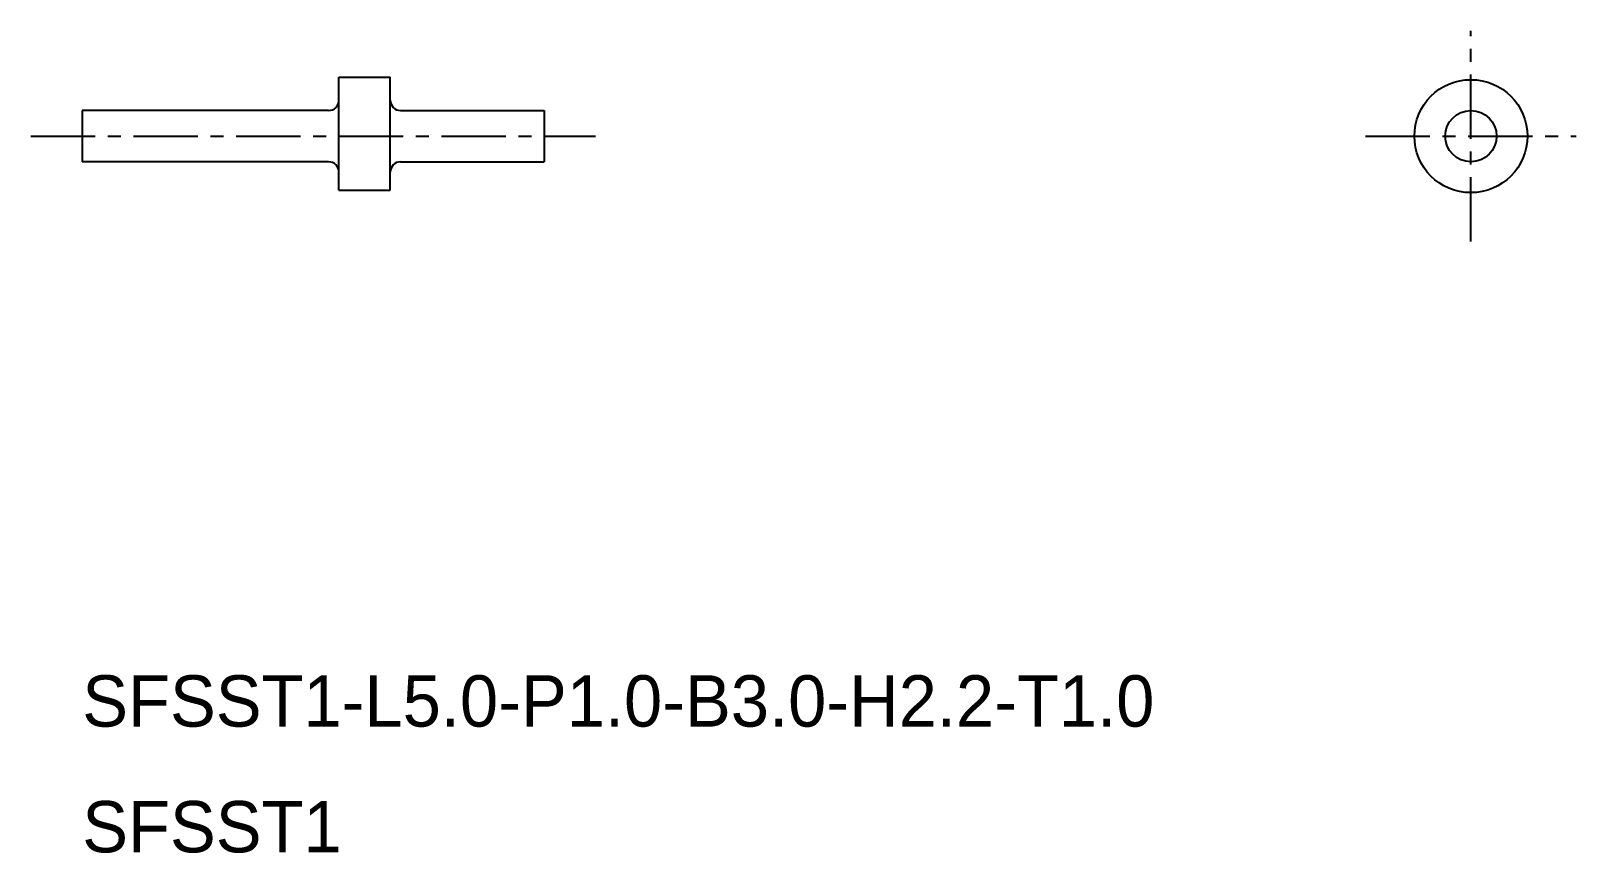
# Model space of a CAD drawing. Extents: x -1045.7 to -1015.6, y -529.7 to -513.7.
import ezdxf

# ---------------------------------------------------------------- set-up
doc = ezdxf.new("R2010")
doc.units = 0
doc.linetypes.add('CENTER', pattern=[2, 1.25, -0.25, 0.25, -0.25])
doc.layers.get('0').update_dxf_attribs({"linetype": 'CONTINUOUS'})
doc.layers.add('CENTER', color=1, linetype='CENTER')

msp = doc.modelspace()

# ---------------------------------------------------------------- linework, layer by layer
at = {"color": 7, "linetype": 'CONTINUOUS'}
for p, q in [((-1039.748, -516.827), (-1039.748, -514.627)), ((-1039.748, -514.627), (-1038.748, -514.627)), ((-1038.748, -516.827), (-1038.748, -514.627)), ((-1044.748, -515.277), (-1044.748, -516.277)), ((-1039.948, -515.277), (-1044.748, -515.277)), ((-1038.548, -515.277), (-1035.748, -515.277)), ((-1035.748, -515.277), (-1035.748, -516.277)), ((-1039.948, -516.277), (-1044.748, -516.277)), ((-1038.548, -516.277), (-1035.748, -516.277)), ((-1039.748, -516.827), (-1038.748, -516.827))]:
    msp.add_line(p, q, dxfattribs=at)
for radius in [1.1, 0.5]:
    msp.add_circle((-1017.698, -515.777), radius, dxfattribs=at)
for centre, start, end in [((-1039.948, -515.077), 270, 0), ((-1038.548, -515.077), 180, 270), ((-1039.948, -516.477), 0, 90), ((-1038.548, -516.477), 90, 180)]:
    msp.add_arc(centre, 0.2, start, end, dxfattribs=at)
at = {"layer": 'CENTER', "color": 1, "linetype": 'CENTER'}
for p, q in [((-1017.698, -517.827), (-1017.698, -513.727)), ((-1045.748, -515.777), (-1034.748, -515.777)), ((-1019.748, -515.777), (-1015.648, -515.777))]:
    msp.add_line(p, q, dxfattribs=at)

# ---------------------------------------------------------------- texts
at = {"color": 7, "linetype": 'CONTINUOUS'}
for s, p in [('SFSST1-L5.0-P1.0-B3.0-H2.2-T1.0', (-1044.748, -527.277)), ('SFSST1', (-1044.748, -529.726))]:
    msp.add_text(s, height=1, dxfattribs=at).set_placement(p)

doc.saveas('drawing.dxf')
